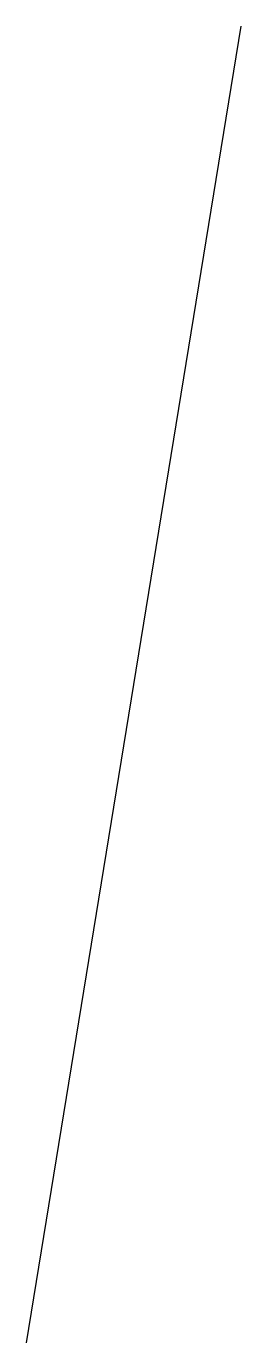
# Model space of a CAD drawing. Header units: metres. Extents: x 323512.1 to 323521.7, y 7419558.9 to 7419617.7.
import ezdxf

# ---------------------------------------------------------------- set-up
doc = ezdxf.new("R2010")
doc.units = ezdxf.units.M
doc.header["$LTSCALE"] = 10
doc.layers.add('A-IMAGENS', color=255, linetype='Continuous')

msp = doc.modelspace()

# ---------------------------------------------------------------- linework, layer by layer
at = {"layer": 'A-IMAGENS'}
msp.add_line((323521.692, 7419617.67), (323512.107, 7419558.93), dxfattribs=at)

doc.saveas('drawing.dxf')
